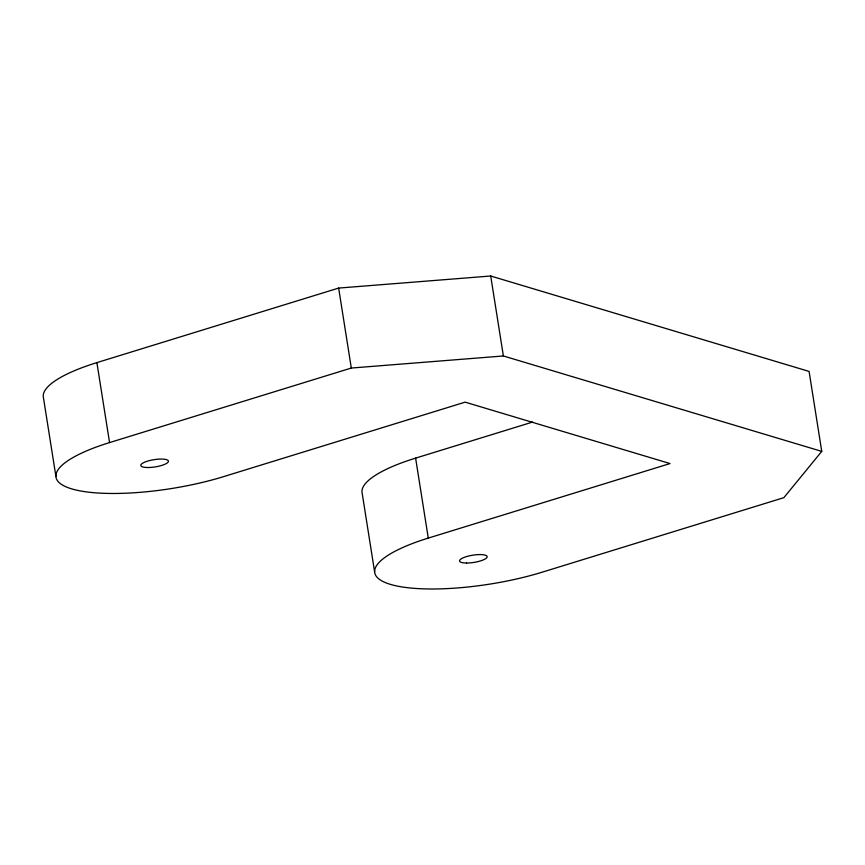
<?xml version="1.0" encoding="UTF-8"?>
<svg xmlns="http://www.w3.org/2000/svg" width="865" height="865" viewBox="0 0 865 865"><rect width="100%" height="100%" fill="white"/><g stroke="black" fill="none" stroke-linecap="round" stroke-linejoin="round"><path stroke-width="1.3" d="M821.75 451.379L783.863 497.667L542.106 572.208A111.855 29.324 -9 0 1 390.396 584.372A111.855 29.324 -9 0 1 428.283 538.095L670.029 463.554L465.143 402.149L223.386 476.691A111.855 29.324 -9 0 1 71.665 488.866A111.855 29.324 -9 0 1 109.563 442.577L351.309 368.047L503.376 355.969L821.75 451.379L809.089 371.42L490.714 276.011L338.647 288.077L96.891 362.619A111.855 29.324 -9 0 0 43.25 396.462L55.911 476.42M374.632 571.938L361.97 491.969A111.855 29.324 -9 0 1 415.611 458.126L532.635 422.055M490.714 276.011L503.376 355.969M415.611 458.126L428.283 538.095M338.647 288.077L351.309 368.047M96.891 362.619L109.563 442.577M147.915 467.522A13.981 3.665 -9 0 0 168.448 461.186A13.981 3.665 -9 0 0 147.515 461.153A13.981 3.665 -9 0 0 147.915 467.522M466.635 563.029A13.981 3.665 -9 0 0 487.168 556.703A13.981 3.665 -9 0 0 466.235 556.671A13.981 3.665 -9 0 0 466.635 563.029"/></g></svg>
